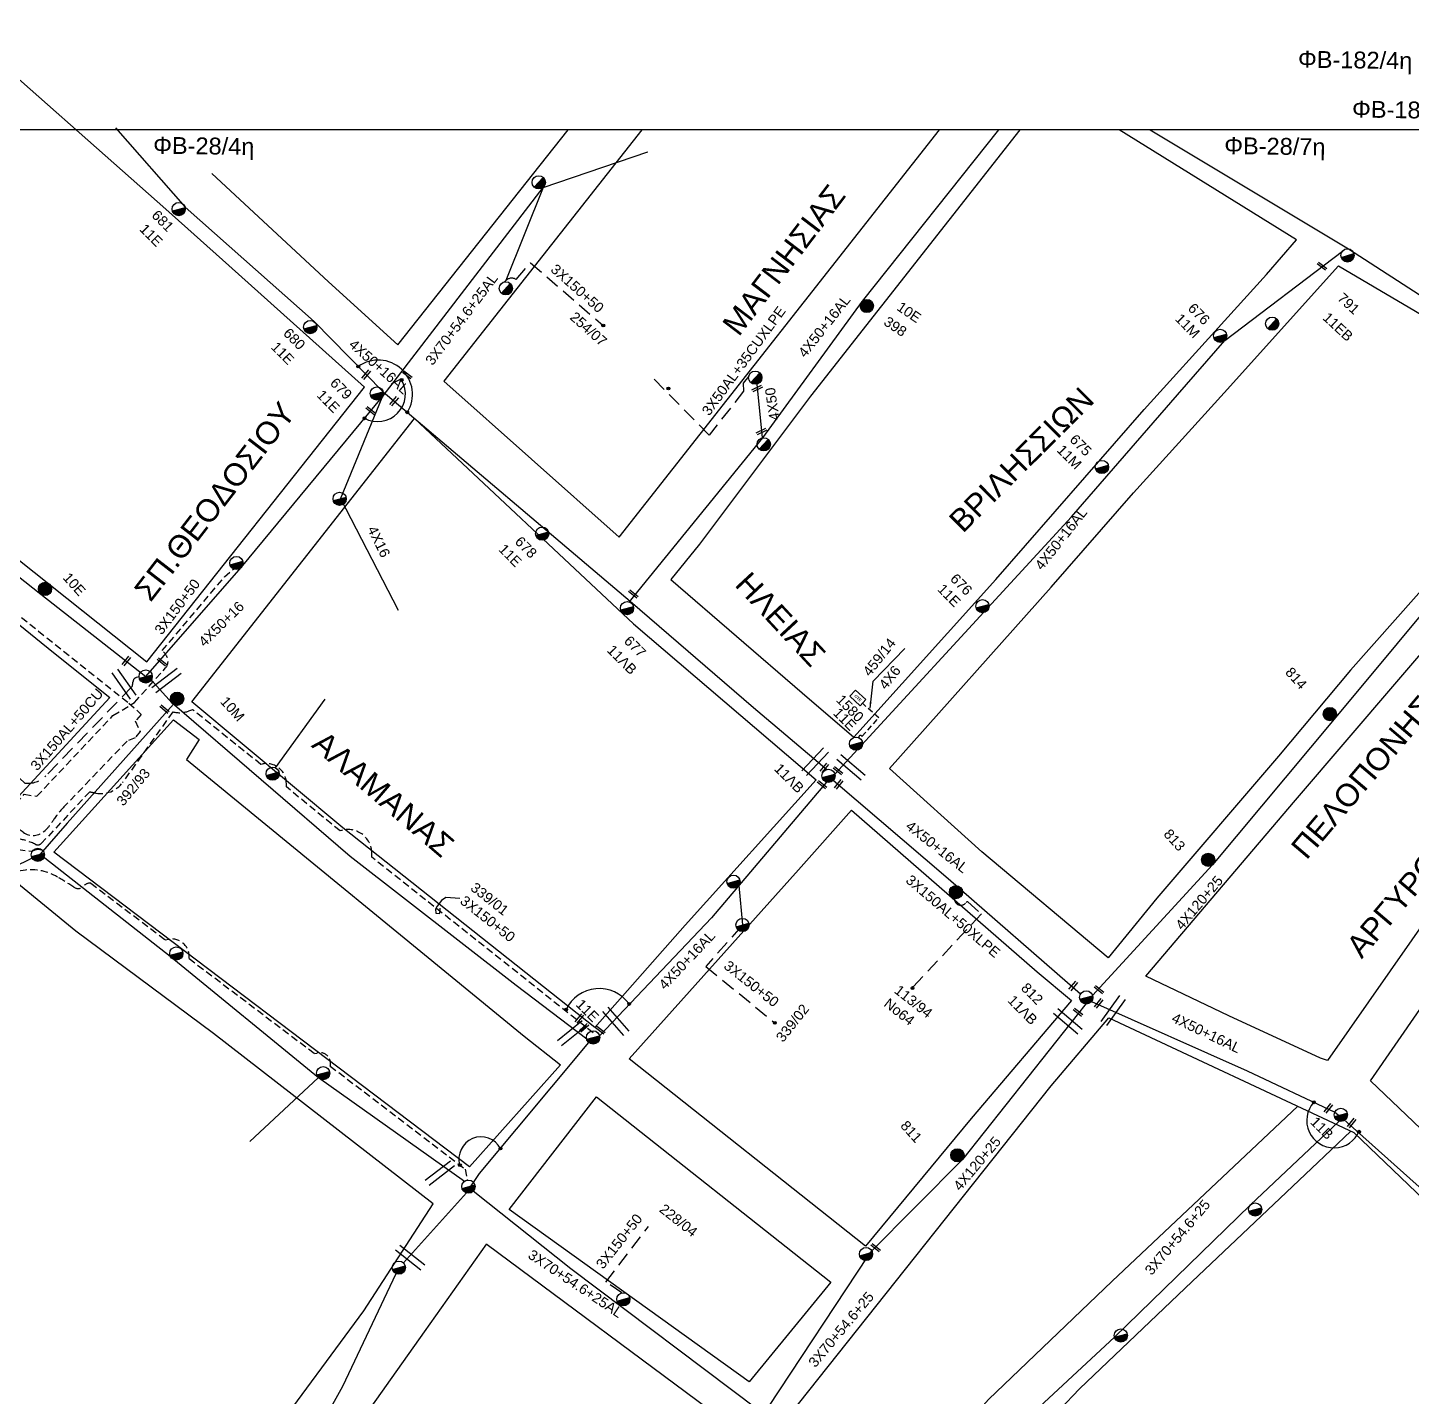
# Model space of a CAD drawing. Header units: millimetres. Extents: x 6950 to 9601, y 853 to 1951.
# Drawn here: x 7169.3 to 7415.7, y 1688.5 to 1932.2 of the extents above; entities that cross this region are included whole.
import ezdxf

# ---------------------------------------------------------------- set-up
doc = ezdxf.new("R2010")
doc.units = ezdxf.units.MM
doc.linetypes.add('DASHED', pattern=[19.05, 12.7, -6.35])
for name, color, linetype in [('Pillar OTE', 7, 'Continuous'), ('Άγνωστα', 7, 'Continuous'), ('Γυμνά εναέρια ΧΤ και ΦΟΠ (3Φ)   4x50+16AL', 7, 'Continuous'), ('Εναέρια παροχή ΧΤ 4x16', 7, 'SYN_LINE'), ('Επιγραφές - Σχήματα', 7, 'Continuous'), ('Καλώδια ΧΤ   3x150+50CU', 7, 'DASHED'), ('Καλώδια ΧΤ   3x150AL+50CU', 7, 'DASHED'), ('Καλώδια ΧΤ   3x150AL+50XLPE', 7, 'DASHED'), ('Καλώδια ΧΤ   3x95+35 CU', 7, 'DASHED'), ('Μηχανική τομή', 7, 'Continuous'), ('Στύλος Ξύλινος', 7, 'Continuous'), ('Στύλος Ξύλινος @ 1', 7, 'Continuous'), ('Στύλος ΦΜ', 7, 'Continuous'), ('Στύλος ΦΜ @ 1', 7, 'Continuous'), ('Συνδέσεις', 7, 'Continuous'), ('Συνεστραμμένα ΧΤ   3x70+54.6+25 AL', 7, 'SYN_LINE'), ('Συνεστραμμένα ΧΤ   4x120+25 AL', 7, 'SYN_LINE'), ('Τομή', 7, 'Continuous'), ('Υπόβαθρο ΔΕΗ', 7, 'Continuous'), ('Υπόγεια καλώδια Παροχών ΧΤ   4x6', 7, 'DASHED')]:
    doc.layers.add(name, color=color, linetype=linetype)
doc.styles.add('arial', font='ARIAL.TTF')
doc.styles.get("Standard").update_dxf_attribs({"font": 'ARIAL.TTF'})
doc.linetypes.add('SYN_LINE', pattern='A,0.5,-0.0001,["/\\/\\/\\/",Standard,S=0.1,R=0,X=0,Y=-0.05],-0.25', length=0.7501)
doc.dimstyles.new('ISO-25', dxfattribs={"dimtxt": 2.5, "dimasz": 2.5, "dimexe": 1.25, "dimexo": 0.625, "dimtad": 1, "dimtxsty": 'Standard', "dimcen": 2.5, "dimadec": 0, "dimazin": 0, "dimtfac": 1, "dimtmove": 0, "dimatfit": 3, "dimfxl": 1, "dimarcsym": 0})

# ---------------------------------------------------------------- blocks, each defined once
blk = doc.blocks.new('ΜΗΧΑΝΙΚΗ ΤΟΜΗ')
at = {"layer": 'Μηχανική τομή', "ltscale": 40}
for p, q in [((-1.89, 0.78), (1.89, 0.78)), ((1.89, 0), (-1.89, 0))]:
    blk.add_line(p, q, dxfattribs=at)
blk = doc.blocks.new('ΤΟΜΗ')
at = {"layer": 'Τομή', "ltscale": 40}
for p, q in [((-5.68, 0), (5.68, 0)), ((5.68, -2.33), (-5.68, -2.33))]:
    blk.add_line(p, q, dxfattribs=at)
blk = doc.blocks.new('ΥΠΑΡΧΩΝ ΤΣΙΜΕΝΤΕΝΙΟΣ ΣΤΥΛΟΣ')
at = {"layer": 'Στύλος ΦΜ'}
blk.add_hatch(color=7, dxfattribs=at).paths.add_polyline_path([(-1.29, -2.28, 0.574793), (2.62, 0, 0.268822), (1.3, 2.27)])
at = {"layer": 'Στύλος ΦΜ', "color": 7}
blk.add_line((-1.29, -2.28), (1.3, 2.27), dxfattribs=at)
blk.add_circle((0, 0), 2.62, dxfattribs=at)
at = {"layer": 'Στύλος ΦΜ', "flags": 4}
for tag, p in [('ΑΡΙΘΜΟΣ', (-4.68, 8.05)), ('ΤΥΠΟΣ', (-4.91, 3.03))]:
    blk.add_attdef(tag, p, '', height=4, dxfattribs=at)
blk = doc.blocks.new('ΥΠΑΡΧΩΝ ΞΥΛΙΝΟΣ ΣΤΥΛΟΣ')
at = {"layer": 'Στύλος Ξύλινος'}
h = blk.add_hatch(color=7, dxfattribs=at)
h.paths.add_polyline_path([(-2.62, 0, 0.270008), (-1.29, -2.28), (1.3, 2.27, 0.576266)])
h.paths.add_polyline_path([(-1.29, -2.28, 0.574793), (2.62, 0, 0.268822), (1.3, 2.27)])
at = {"layer": 'Στύλος Ξύλινος', "color": 7}
blk.add_line((-1.29, -2.28), (1.3, 2.27), dxfattribs=at)
blk.add_circle((0, 0), 2.62, dxfattribs=at)
at = {"layer": 'Στύλος Ξύλινος', "flags": 4}
for tag, p in [('ΑΡΙΘΜΟΣ', (-4.91, 8.6)), ('ΤΥΠΟΣ', (-4.85, 3.39))]:
    blk.add_attdef(tag, p, '', height=4, dxfattribs=at)
blk = doc.blocks.new('_ΣΥΝΔΕΣΗ')
at = {"layer": 'Συνδέσεις', "linetype": 'SYN_LINE', "ltscale": 40}
blk.add_hatch(color=256, dxfattribs=at).paths.add_polyline_path([(0.5, -0.01, 1), (-0.5, -0.01, 1)])
at = {"layer": 'Συνδέσεις'}
blk.add_circle((0, -0.01), 0.5, dxfattribs=at)
blk = doc.blocks.new('PILLAR ΟΤΕ')
at = {"layer": 'Pillar OTE', "ltscale": 40}
blk.add_lwpolyline([(-3.31, 2.02), (3.39, 2.02), (3.39, -1.99), (-3.31, -1.99)], close=True, dxfattribs=at)
at = {"layer": 'Pillar OTE', "insert": (-1.81, 0.71), "char_height": 1.3575, "width": 109.961, "attachment_point": 1}
blk.add_mtext('{\\fArial|b1|i0|c161|p34;OTE}', dxfattribs=at)

msp = doc.modelspace()

# ---------------------------------------------------------------- linework, layer by layer
at = {"layer": 'Άγνωστα', "color": 27, "linetype": 'DASHED', "ltscale": 0.2}
msp.add_lwpolyline([(7254.21, 1886.96), (7254.45, 1887.19, -0.345521), (7256.29, 1887.39), (7258.85, 1890.36), (7271.79, 1879.17)], format="xyb", dxfattribs=at)
at = {"layer": 'Άγνωστα', "color": 62, "linetype": 'DASHED', "ltscale": 0.1}
msp.add_lwpolyline([(7121.52, 1871.57), (7121.69, 1870.91, -0.627662), (7120.21, 1869.66), (7118.26, 1867.4), (7153.39, 1839.18), (7171.2, 1824.78), (7187.31, 1811.96), (7189.51, 1809.92), (7188.45, 1808.78), (7189.32, 1806.91), (7188.41, 1805.78), (7187, 1805.19), (7175.75, 1793.47, 0.050162), (7173.75, 1790.92, -0.061638), (7172.38, 1789.24, -0.357467), (7168.5, 1788.95), (7165.84, 1790.75), (7155.61, 1779.87), (7154.62, 1778.72, -0.14287), (7151.63, 1776.8, -0.223255), (7150.21, 1777.02, 0.398607), (7147.39, 1776.54, 0.052929), (7147.03, 1775.93, 1.563791)], format="xyb", dxfattribs=at)
at = {"layer": 'Άγνωστα', "color": 1, "linetype": 'DASHED', "ltscale": 0.2}
msp.add_lwpolyline([(7297.69, 1870.15), (7296.71, 1868.9), (7296.76, 1867.48), (7290.63, 1859.66), (7280.82, 1869.65)], dxfattribs=at)
at = {"layer": 'Άγνωστα', "color": 1}
for points in [[(7300.13, 1859.19), (7299.17, 1868.76)], [(7268.83, 1752.11), (7256.26, 1761.65), (7226.7, 1784.66), (7195.02, 1811.94), (7191.13, 1816.27)], [(7195.25, 1811.75), (7176.33, 1790.56), (7171.54, 1785.05), (7152.17, 1775.48)]]:
    msp.add_lwpolyline(points, dxfattribs=at)
at = {"layer": 'Άγνωστα', "color": 133}
msp.add_lwpolyline([(7295.94, 1779.47), (7296.57, 1772.44), (7296.33, 1772.18)], dxfattribs=at)
at = {"layer": 'Άγνωστα', "color": 133, "linetype": 'DASHED', "ltscale": 0.2}
msp.add_lwpolyline([(7296.33, 1772.18), (7290.06, 1765.05), (7302.31, 1755.02)], dxfattribs=at)
at = {"layer": 'Άγνωστα', "color": 6}
msp.add_lwpolyline([(7236.23, 1712.26), (7247.45, 1724.72), (7249.76, 1728.21), (7269.21, 1751.51)], dxfattribs=at)
at = {"layer": 'Άγνωστα', "color": 6, "linetype": 'DASHED', "ltscale": 0.2}
msp.add_lwpolyline([(7275.08, 1706.93), (7272.25, 1708.87), (7279.82, 1718.77)], dxfattribs=at)
at = {"layer": 'Γυμνά εναέρια ΧΤ και ΦΟΠ (3Φ)   4x50+16AL', "color": 1, "ltscale": 40}
for points in [[(7184.92, 1914.38), (7197.32, 1900.23), (7220.29, 1879.88), (7232.59, 1867.38), (7276.55, 1830.1), (7298.53, 1811.16), (7311.57, 1800.14)], [(7276.41, 1829.95), (7300.21, 1859.2), (7317.93, 1883.55), (7342.21, 1914.05)]]:
    msp.add_lwpolyline(points, dxfattribs=at)
at = {"layer": 'Γυμνά εναέρια ΧΤ και ΦΟΠ (3Φ)   4x50+16AL', "color": 173, "ltscale": 40}
msp.add_lwpolyline([(7313.02, 1799.31), (7336.16, 1824.46), (7355.16, 1845.09), (7374.01, 1866.87), (7382.45, 1876.52), (7403.41, 1892.45)], dxfattribs=at)
at = {"layer": 'Γυμνά εναέρια ΧΤ και ΦΟΠ (3Φ)   4x50+16AL', "color": 27, "ltscale": 40}
msp.add_lwpolyline([(7121.75, 1871.75), (7144.3, 1852.95), (7171.65, 1831.35), (7190.3, 1816.69), (7207.31, 1836.08), (7232.56, 1866.68), (7232.56, 1866.68)], dxfattribs=at)
at = {"layer": 'Γυμνά εναέρια ΧΤ και ΦΟΠ (3Φ)   4x50+16AL', "color": 133, "ltscale": 40}
for points in [[(7311.53, 1797.88), (7291.06, 1773.7), (7271.1, 1752.72)], [(7356.76, 1760.14), (7333.21, 1780.67), (7312.71, 1798.17)]]:
    msp.add_lwpolyline(points, dxfattribs=at)
at = {"layer": 'Γυμνά εναέρια ΧΤ και ΦΟΠ (3Φ)   4x50+16AL', "color": 62, "ltscale": 40}
msp.add_lwpolyline([(7358.7, 1758.82), (7386.46, 1746.47), (7402.05, 1739.14), (7403.13, 1738.26)], dxfattribs=at)
at = {"layer": 'Εναέρια παροχή ΧΤ 4x16', "ltscale": 20}
msp.add_lwpolyline([(7232.33, 1866.29), (7224.99, 1848.36), (7235.24, 1828.5)], dxfattribs=at)
at = {"layer": 'Επιγραφές - Σχήματα'}
msp.add_lwpolyline([(6992.76, 898.14), (9488.75, 898.14), (9488.75, 1914.05), (6992.76, 1914.05)], close=True, dxfattribs=at)
at = {"layer": 'Επιγραφές - Σχήματα', "linetype": 'Continuous', "ltscale": 20}
msp.add_lwpolyline([(7246.25, 1777.14), (7243.73, 1777.35), (7242.95, 1776.79), (7242.18, 1775.8), (7241.9, 1775.24), (7241.97, 1774.54), (7242.6, 1774.47), (7242.74, 1774.89), (7242.74, 1775.17), (7242.74, 1775.45)], dxfattribs=at)
at = {"layer": 'Επιγραφές - Σχήματα'}
for centre, radius, start, end in [((7231.72, 1866.94), 6.09, 328.1874, 125.7597), ((7231.63, 1867), 4.93, 241.2179, 30.5223), ((7271.05, 1754.59), 6.53, 35.528, 154.4675), ((7401.9, 1737.62), 4.86, 137.7881, 337.65), ((7250.02, 1730.76), 3.95, 28.472, 196.1149)]:
    msp.add_arc(centre, radius, start, end, dxfattribs=at)
at = {"layer": 'Καλώδια ΧΤ   3x150+50CU', "color": 27, "linetype": 'DASHED', "ltscale": 0.1}
msp.add_lwpolyline([(7146.15, 1765.25), (7148.32, 1764.05, 0.42368), (7150.07, 1764.59), (7158.93, 1774.95), (7165.76, 1784.49), (7162.23, 1788.35), (7168.67, 1795.72), (7170.94, 1795.37), (7184.48, 1809.73), (7188.31, 1812.05), (7193.83, 1818.21, 0.281422), (7194.16, 1820.03, 0.13007), (7193.26, 1821.29), (7204.34, 1834.42), (7205.98, 1835.82)], format="xyb", dxfattribs=at)
at = {"layer": 'Καλώδια ΧΤ   3x150+50CU', "color": 133, "linetype": 'DASHED', "ltscale": 0.1}
msp.add_lwpolyline([(7269.97, 1753.25), (7230.56, 1784.52), (7230.56, 1785.21, 0.518883), (7224.91, 1789.19), (7215.35, 1797.02), (7215.35, 1797.65, 0.501961), (7210.82, 1801.03), (7198.65, 1810.78), (7197.95, 1810.53, -0.143328), (7195.11, 1810.38), (7186.19, 1797.83, -0.296148), (7181.41, 1795.94, -0.004296), (7180.36, 1796.16), (7171.76, 1786.99, -0.326196), (7170.71, 1786.79, 0.06591), (7167.55, 1787.81), (7158.5, 1777.85), (7151.85, 1769.78), (7149.98, 1771.14)], format="xyb", dxfattribs=at)
at = {"layer": 'Καλώδια ΧΤ   3x150+50CU', "color": 2, "linetype": 'DASHED', "ltscale": 0.1}
msp.add_lwpolyline([(7150.49, 1771.86), (7151.02, 1772.01, 0.327729), (7153.51, 1775.21, -0.263376), (7155.48, 1778.45), (7159.61, 1781.71), (7164.88, 1787.42), (7165.78, 1786.59), (7167.59, 1785.86), (7170.03, 1785.61), (7170.48, 1785.76, -0.154537), (7171.77, 1785.79, 0.143676)], format="xyb", dxfattribs=at)
at = {"layer": 'Καλώδια ΧΤ   3x150+50CU', "color": 6, "linetype": 'DASHED', "ltscale": 0.1}
msp.add_lwpolyline([(7143.61, 1764.99), (7146.04, 1763.24, 0.1817), (7149.53, 1762.28), (7159.72, 1773.63), (7161.43, 1777.06, -0.232054), (7168.04, 1782.09, -0.182682), (7174.61, 1780.98, -0.015465), (7177.51, 1779.16, 0.372539), (7179.25, 1779.38, -0.241167), (7180.56, 1779.88), (7193.75, 1769.82), (7194.41, 1769.92, -0.491897), (7198.04, 1766.46), (7220.39, 1749.54), (7220.76, 1749.64, -0.57684), (7223.17, 1747.33), (7247.2, 1728.97), (7247.55, 1727.01)], format="xyb", dxfattribs=at)
at = {"layer": 'Καλώδια ΧΤ   3x150AL+50XLPE', "color": 133, "ltscale": 0.2}
msp.add_lwpolyline([(7334.27, 1777.16), (7334.32, 1776.9, 0.656196), (7336.38, 1776.43, -0.248866), (7336.72, 1776.59), (7339.1, 1774.4), (7326.81, 1761.24)], format="xyb", dxfattribs=at)
at = {"layer": 'Καλώδια ΧΤ   3x95+35 CU', "color": 62, "ltscale": 0.2}
msp.add_lwpolyline([(7189.12, 1816.62), (7188.64, 1816.5, 0.321627), (7188.05, 1815.8, -0.049062), (7187.89, 1814.88), (7172.53, 1799.02, -0.236704), (7168.8, 1797.71), (7158.51, 1807.15)], format="xyb", dxfattribs=at)
at = {"layer": 'Συνεστραμμένα ΧΤ   3x70+54.6+25 AL', "color": 173, "linetype": 'SYN_LINE', "ltscale": 20}
msp.add_lwpolyline([(7369.15, 1914.05), (7404.49, 1892.83), (7446.28, 1865.81), (7460.22, 1852.59)], dxfattribs=at)
at = {"layer": 'Συνεστραμμένα ΧΤ   3x70+54.6+25 AL', "color": 27, "linetype": 'SYN_LINE', "ltscale": 20}
for points in [[(7232.56, 1866.68), (7232.56, 1866.68), (7261.05, 1903.78), (7279.69, 1910.13), (7279.69, 1910.13)], [(7261.05, 1903.78), (7254.45, 1887.19)]]:
    msp.add_lwpolyline(points, dxfattribs=at)
at = {"layer": 'Συνεστραμμένα ΧΤ   3x70+54.6+25 AL', "color": 133, "linetype": 'SYN_LINE', "ltscale": 15}
msp.add_lwpolyline([(7213.42, 1800.45), (7222.25, 1812.64)], dxfattribs=at)
at = {"layer": 'Συνεστραμμένα ΧΤ   3x70+54.6+25 AL', "color": 1, "linetype": 'SYN_LINE', "ltscale": 20}
for points in [[(7171.54, 1785.05), (7194.69, 1766.87), (7221.05, 1745.26), (7247.09, 1726.81)], [(7221.91, 1746.06), (7208.87, 1733.91)]]:
    msp.add_lwpolyline(points, dxfattribs=at)
at = {"layer": 'Συνεστραμμένα ΧΤ   3x70+54.6+25 AL', "color": 62, "linetype": 'SYN_LINE', "ltscale": 20}
for points in [[(7292.15, 1619.05), (7313.13, 1643.05), (7320.58, 1651.58), (7332.12, 1666.53), (7346.11, 1683.53), (7362.8, 1699.03), (7387.04, 1722.63), (7402.81, 1737.5)], [(7403.13, 1738.26), (7437.7, 1707.38), (7456.76, 1688.98), (7456.76, 1688.98)]]:
    msp.add_lwpolyline(points, dxfattribs=at)
at = {"layer": 'Συνεστραμμένα ΧΤ   3x70+54.6+25 AL', "color": 6, "ltscale": 20}
msp.add_lwpolyline([(7299.42, 1686.06), (7266, 1711.24), (7248.6, 1725.02)], dxfattribs=at)
at = {"layer": 'Συνεστραμμένα ΧΤ   3x70+54.6+25 AL', "color": 6, "linetype": 'SYN_LINE', "ltscale": 20}
msp.add_lwpolyline([(7318.95, 1713.57), (7301.06, 1686.51), (7284.03, 1672.11)], dxfattribs=at)
at = {"layer": 'Συνεστραμμένα ΧΤ   3x70+54.6+25 AL', "color": 30, "linetype": 'SYN_LINE', "ltscale": 20}
msp.add_lwpolyline([(7211.29, 1621.31), (7194.49, 1638.89), (7209.37, 1661.51), (7225.43, 1690.3), (7234.89, 1710.36)], dxfattribs=at)
at = {"layer": 'Συνεστραμμένα ΧΤ   4x120+25 AL', "color": 133, "linetype": 'SYN_LINE', "ltscale": 20}
msp.add_lwpolyline([(7445.19, 1863.83), (7424.34, 1836.02), (7401.94, 1809.12), (7380.28, 1783.18), (7358.92, 1759.86)], dxfattribs=at)
at = {"layer": 'Συνεστραμμένα ΧΤ   4x120+25 AL', "color": 6, "linetype": 'SYN_LINE', "ltscale": 20}
msp.add_lwpolyline([(7358.92, 1759.86), (7335.77, 1730.69), (7319.26, 1714.04), (7318.95, 1713.57)], dxfattribs=at)
at = {"layer": 'Υπόβαθρο ΔΕΗ'}
for points in [[(7146.61, 1914.05), (7122.58, 1873.26), (7167.51, 1837.58), (7190.52, 1819.28), (7229.26, 1868.22), (7229.26, 1868.22), (7205.13, 1889.86), (7193.9, 1899.9), (7157.31, 1932.22)], [(7202.1, 1906.27), (7222.83, 1886.95), (7235.22, 1875.75), (7260.53, 1907.74), (7265.53, 1914.05)], [(7278.65, 1914.05), (7243.42, 1869.27), (7274.6, 1841.51), (7331.66, 1914.05), (7331.66, 1914.05)], [(7345.98, 1914.05), (7308.68, 1866.62), (7288.93, 1840.23), (7283.83, 1833.96), (7307.19, 1813.75), (7316.37, 1805.89), (7341.68, 1833.98), (7368.1, 1864.25), (7382.4, 1880.03), (7389.85, 1888.25), (7395.2, 1894.46), (7363.65, 1914.05)], [(7402.7, 1889.81), (7436.47, 1869.91), (7443.98, 1864.17), (7420.71, 1835.76), (7404.83, 1817.79), (7391.99, 1802.51), (7370.34, 1777.2), (7361.68, 1766.58), (7339.21, 1785.45), (7322.75, 1800.3), (7351.54, 1832.57), (7366.22, 1849.37), (7382.31, 1867.17), (7402.7, 1889.81), (7402.7, 1889.81)], [(7118.31, 1866), (7148.03, 1841.92), (7173.89, 1820.97), (7183.91, 1812.94), (7158.33, 1785.27), (7117.64, 1740.38), (7092.41, 1711.62), (7060.19, 1770.11), (7052.98, 1786.12), (7092.01, 1833.86), (7114.08, 1860.85), (7118.31, 1866)], [(7198.52, 1812.19), (7238.19, 1862.63), (7277.17, 1826.09), (7309.68, 1798.27), (7286.36, 1772.39), (7270.26, 1754.21), (7225.41, 1789.76), (7198.52, 1812.19)], [(7449.18, 1858.85), (7466.25, 1843.04), (7444.23, 1811.45), (7423.07, 1780.27), (7400.76, 1748.3), (7399.48, 1748.71), (7383.17, 1756.29), (7368.37, 1763.33), (7395.01, 1794.66), (7431.12, 1836.8), (7449.18, 1858.85)], [(7319.84, 1815.86), (7325.5, 1821.69)], [(7173.93, 1785.42), (7195.26, 1808.95), (7199.81, 1805.48), (7197.57, 1801.89), (7257.7, 1752.62), (7264.15, 1747.54), (7247.94, 1729.4), (7173.93, 1785.42)], [(7315.96, 1792.87), (7349.05, 1764.09), (7355.16, 1758.98), (7337.26, 1737.98), (7318.45, 1715.27), (7276.4, 1748.63), (7306.56, 1782.25), (7315.96, 1792.87)], [(7185.31, 1644.35), (7197.71, 1661.15), (7212.32, 1680.94), (7229.16, 1703.76), (7241.48, 1722.79), (7202.36, 1753.1), (7177.88, 1771.35), (7167.34, 1779.94), (7138.68, 1748.11), (7117.07, 1724.71), (7096.37, 1705.19), (7144.53, 1672.09), (7181.93, 1646.61), (7185.29, 1644.32)], [(7408.42, 1744.69), (7429.83, 1775.68), (7489.27, 1719.71), (7522.22, 1687.05), (7536.28, 1673.8), (7511.03, 1647.37), (7444.2, 1710.58), (7408.42, 1744.69)], [(7395.43, 1740.18), (7362.41, 1709.04), (7340.35, 1687.93), (7325.56, 1671.32), (7304.94, 1685.16), (7351.53, 1743.79), (7361.78, 1755.92)], [(7361.78, 1755.92), (7405.42, 1735.51), (7442.96, 1699.57), (7455.39, 1688.27), (7394.83, 1622.76), (7338.82, 1661.64), (7333.96, 1665.14), (7349.58, 1682.48), (7356.55, 1689.87), (7376.66, 1708.94), (7397.91, 1729.09), (7404.92, 1735.74)], [(7270.57, 1741.85), (7312.33, 1708.82), (7297.78, 1691.07), (7255.05, 1721.81), (7270.57, 1741.85)], [(7251.12, 1715.57), (7292.34, 1684.93), (7270.73, 1658.85), (7252.74, 1638.47), (7230.66, 1612.91), (7195.6, 1637.39), (7239.94, 1700.01), (7251.02, 1715.65), (7251.12, 1715.57)]]:
    msp.add_lwpolyline(points, dxfattribs=at)
at = {"layer": 'Υπόγεια καλώδια Παροχών ΧΤ   4x6', "color": 173, "linetype": 'DASHED', "ltscale": 0.08}
msp.add_lwpolyline([(7317.28, 1805.79, -0.890945), (7317.85, 1806.02), (7320.82, 1809.3), (7317.94, 1811.91)], format="xyb", dxfattribs=at)

# ---------------------------------------------------------------- block references
at = {"layer": 'Pillar OTE', "xscale": 0.375, "yscale": 0.375, "zscale": 0.375, "rotation": 317.4511415615688}
msp.add_blockref('PILLAR ΟΤΕ', (7317.08, 1812.88), dxfattribs=at)
at = {"layer": 'Μηχανική τομή'}
for p, xscale, yscale, zscale, rotation in [((7399.66, 1889.6), 0.4999999999999999, 0.4999999999999999, 0.4999999999999999, 321.6979791366523), ((7229.71, 1870.3), 0.4999999999999999, 0.4999999999999999, 0.4999999999999999, 50.53033327265273), ((7236.76, 1870.25), 0.4999999999999999, 0.4999999999999999, 0.4999999999999999, 321.6979791366523), ((7299.27, 1867.77), 0.4999999999999997, 0.4999999999999997, 0.4999999999999997, 26.11348902815441), ((7234.69, 1865.59), 0.4999999999999999, 0.4999999999999999, 0.4999999999999999, 50.53033327265273), ((7230.23, 1863.86), 0.4999999999999999, 0.4999999999999999, 0.4999999999999999, 321.6979791366523), ((7300.04, 1860.15), 0.4999999999999998, 0.4999999999999998, 0.4999999999999998, 26.11348902815441), ((7277, 1831.22), 0.4999999999999999, 0.4999999999999999, 0.4999999999999999, 321.6979791366523), ((7187.01, 1819.33), 0.4999999999999999, 0.4999999999999999, 0.4999999999999999, 50.53033327265273), ((7193.11, 1819.12), 0.4999999999999999, 0.4999999999999999, 0.4999999999999999, 321.6979791366523), ((7193.78, 1811.03), 0.4999999999999999, 0.4999999999999999, 0.4999999999999999, 140.34616091017), ((7311.29, 1800.3), 0.4999999999999999, 0.4999999999999999, 0.4999999999999999, 50.53033327265273), ((7313.43, 1799.76), 0.4999999999999999, 0.4999999999999999, 0.4999999999999999, 321.6979791366523), ((7310.6, 1797.27), 0.4999999999999999, 0.4999999999999999, 0.4999999999999999, 321.6979791366523), ((7313.85, 1797.36), 0.4999999999999999, 0.4999999999999999, 0.4999999999999999, 50.53033327265273), ((7355.61, 1761.47), 0.4999999999999999, 0.4999999999999999, 0.4999999999999999, 50.53033327265273), ((7359.94, 1760.77), 0.4999999999999999, 0.4999999999999999, 0.4999999999999999, 321.6979791366523), ((7360.13, 1758.36), 0.4999999999999999, 0.4999999999999999, 0.4999999999999999, 50.53033327265273), ((7267.65, 1755.67), 0.4999999999999999, 0.4999999999999999, 0.4999999999999999, 50.53033327265273), ((7356.17, 1756.76), 0.4999999999999999, 0.4999999999999999, 0.4999999999999999, 321.6979791366523), ((7268.49, 1753.96), 0.5, 0.5, 0.5, 41.35040591126501), ((7271.12, 1753.56), 0.4999999999999999, 0.4999999999999999, 0.4999999999999999, 321.6979791366523), ((7401.03, 1739.67), 0.4999999999999999, 0.4999999999999999, 0.4999999999999999, 50.53033327265273), ((7405.18, 1737.07), 0.4999999999999999, 0.4999999999999999, 0.4999999999999999, 50.53033327265273), ((7320.19, 1714.84), 0.4999999999999999, 0.4999999999999999, 0.4999999999999999, 321.6979791366523)]:
    msp.add_blockref('ΜΗΧΑΝΙΚΗ ΤΟΜΗ', p, dxfattribs=dict(at, xscale=xscale, yscale=yscale, zscale=zscale, rotation=rotation))
at = {"layer": 'Στύλος Ξύλινος @ 1', "ltscale": 40}
ref = msp.add_blockref('ΥΠΑΡΧΩΝ ΞΥΛΙΝΟΣ ΣΤΥΛΟΣ', (7318.7, 1882.66), dxfattribs=dict(at, xscale=0.4499999999998181, yscale=0.4499999999998181, zscale=0.4499999999998181, rotation=325.8763335775091))
ref.add_attrib('ΤΥΠΟΣ', '10E', (7323.88, 1882.06), dxfattribs={"layer": 'Στύλος Ξύλινος', "height": 1.8, "rotation": 325.8763, "flags": 4})
ref.add_attrib('ΑΡΙΘΜΟΣ', '398', (7321.55, 1879.44), dxfattribs={"layer": 'Στύλος Ξύλινος', "height": 1.8, "rotation": 325.8763, "flags": 4})
ref = msp.add_blockref('ΥΠΑΡΧΩΝ ΞΥΛΙΝΟΣ ΣΤΥΛΟΣ', (7172.38, 1832.28), dxfattribs=dict(at, xscale=0.4499999999998181, yscale=0.4499999999998181, zscale=0.4499999999998181, rotation=311.9523410370047))
ref.add_attrib('ΤΥΠΟΣ', '10E', (7175.44, 1834.19), dxfattribs={"layer": 'Στύλος Ξύλινος', "height": 1.8, "rotation": 311.9523, "flags": 4})
ref = msp.add_blockref('ΥΠΑΡΧΩΝ ΞΥΛΙΝΟΣ ΣΤΥΛΟΣ', (7401.15, 1810), dxfattribs=dict(at, xscale=0.4499999999998181, yscale=0.4499999999998181, zscale=0.4499999999998181, rotation=311.9523410370047))
ref.add_attrib('ΤΥΠΟΣ', '814', (7393.09, 1817.34), dxfattribs={"layer": 'Στύλος Ξύλινος', "height": 1.8, "rotation": 311.9523, "flags": 4})
ref = msp.add_blockref('ΥΠΑΡΧΩΝ ΞΥΛΙΝΟΣ ΣΤΥΛΟΣ', (7195.89, 1812.73), dxfattribs=dict(at, xscale=0.4499999999998181, yscale=0.4499999999998181, zscale=0.4499999999998181, rotation=311.9523410370047))
ref.add_attrib('ΤΥΠΟΣ', '10M', (7203.46, 1812.14), dxfattribs={"layer": 'Στύλος Ξύλινος', "height": 1.8, "rotation": 311.9523, "flags": 4})
ref = msp.add_blockref('ΥΠΑΡΧΩΝ ΞΥΛΙΝΟΣ ΣΤΥΛΟΣ', (7379.5, 1784.05), dxfattribs=dict(at, xscale=0.4499999999998181, yscale=0.4499999999998181, zscale=0.4499999999998181, rotation=311.9523410370047))
ref.add_attrib('ΤΥΠΟΣ', '813', (7371.43, 1788.54), dxfattribs={"layer": 'Στύλος Ξύλινος', "height": 1.8, "rotation": 311.9523, "flags": 4})
at = {"layer": 'Στύλος Ξύλινος @ 1', "ltscale": 40, "xscale": 0.4499999999998181, "yscale": 0.4499999999998181, "zscale": 0.4499999999998181, "rotation": 311.9523410370047}
msp.add_blockref('ΥΠΑΡΧΩΝ ΞΥΛΙΝΟΣ ΣΤΥΛΟΣ', (7334.58, 1778.29), dxfattribs=at)
at = {"layer": 'Στύλος Ξύλινος @ 1', "ltscale": 40}
ref = msp.add_blockref('ΥΠΑΡΧΩΝ ΞΥΛΙΝΟΣ ΣΤΥΛΟΣ', (7334.84, 1731.43), dxfattribs=dict(at, xscale=0.4499999999998181, yscale=0.4499999999998181, zscale=0.4499999999998181, rotation=311.9523410370047))
ref.add_attrib('ΤΥΠΟΣ', '811', (7324.57, 1736.61), dxfattribs={"layer": 'Στύλος Ξύλινος', "height": 1.8, "rotation": 311.9523, "flags": 4})
at = {"layer": 'Στύλος ΦΜ @ 1', "ltscale": 40}
for p, xscale, yscale, zscale, rotation in [((7260.29, 1904.68), 0.4499999999998181, 0.4499999999998181, 0.4499999999998181, 347.4962981754869), ((7254.43, 1885.8), 0.4499999999998181, 0.4499999999998181, 0.4499999999998181, 347.4962981754869), ((7390.88, 1879.51), 0.4499999999998181, 0.4499999999998181, 0.4499999999998181, 347.4962981754869), ((7298.84, 1869.9), 0.4499999999998181, 0.4499999999998181, 0.4499999999998181, 347.4962981754869), ((7300.35, 1858.03), 0.4499999999998181, 0.4499999999998181, 0.4499999999998181, 347.4962981754869), ((7224.84, 1848.33), 0.449999999999818, 0.449999999999818, 0.449999999999818, 314.8423271884067), ((7206.46, 1836.89), 0.449999999999818, 0.449999999999818, 0.449999999999818, 314.8423271884067), ((7190.3, 1816.69), 0.449999999999818, 0.449999999999818, 0.449999999999818, 314.8423271884067), ((7212.91, 1799.38), 0.449999999999818, 0.449999999999818, 0.449999999999818, 314.8423271884067), ((7171.11, 1784.94), 0.449999999999818, 0.449999999999818, 0.449999999999818, 314.8423271884067), ((7294.97, 1780.15), 0.449999999999818, 0.449999999999818, 0.449999999999818, 314.8423271884067), ((7296.57, 1772.44), 0.449999999999818, 0.449999999999818, 0.449999999999818, 314.8423271884067), ((7195.76, 1767.36), 0.449999999999818, 0.449999999999818, 0.449999999999818, 314.8423271884067), ((7221.91, 1746.06), 0.449999999999818, 0.449999999999818, 0.449999999999818, 314.8423271884067), ((7247.77, 1725.85), 0.449999999999818, 0.449999999999818, 0.449999999999818, 314.8423271884067), ((7387.86, 1721.79), 0.449999999999818, 0.449999999999818, 0.449999999999818, 314.8423271884067), ((7318.57, 1713.85), 0.449999999999818, 0.449999999999818, 0.449999999999818, 314.8423271884067), ((7235.39, 1711.43), 0.449999999999818, 0.449999999999818, 0.449999999999818, 314.8423271884067), ((7275.36, 1705.79), 0.449999999999818, 0.449999999999818, 0.449999999999818, 314.8423271884067), ((7363.94, 1699.34), 0.449999999999818, 0.449999999999818, 0.449999999999818, 314.8423271884067)]:
    msp.add_blockref('ΥΠΑΡΧΩΝ ΤΣΙΜΕΝΤΕΝΙΟΣ ΣΤΥΛΟΣ', p, dxfattribs=dict(at, xscale=xscale, yscale=yscale, zscale=zscale, rotation=rotation))
ref = msp.add_blockref('ΥΠΑΡΧΩΝ ΤΣΙΜΕΝΤΕΝΙΟΣ ΣΤΥΛΟΣ', (7196.18, 1899.92), dxfattribs=dict(at, xscale=0.449999999999818, yscale=0.449999999999818, zscale=0.449999999999818, rotation=314.8423271884067))
ref.add_attrib('ΤΥΠΟΣ', '681', (7191.23, 1898.67), dxfattribs={"layer": 'Στύλος ΦΜ', "height": 1.8, "rotation": 314.8423, "flags": 4})
ref.add_attrib('ΑΡΙΘΜΟΣ', '11E', (7189.06, 1896.22), dxfattribs={"layer": 'Στύλος ΦΜ', "height": 1.8, "rotation": 314.8423, "flags": 4})
ref = msp.add_blockref('ΥΠΑΡΧΩΝ ΤΣΙΜΕΝΤΕΝΙΟΣ ΣΤΥΛΟΣ', (7404.29, 1891.67), dxfattribs=dict(at, xscale=0.449999999999818, yscale=0.449999999999818, zscale=0.449999999999818, rotation=317.219747097686))
ref.add_attrib('ΤΥΠΟΣ', '791', (7402.35, 1883.86), dxfattribs={"layer": 'Στύλος ΦΜ', "height": 1.8, "rotation": 317.2197, "flags": 4})
ref.add_attrib('ΑΡΙΘΜΟΣ', '11EB', (7399.74, 1880.39), dxfattribs={"layer": 'Στύλος ΦΜ', "height": 1.8, "rotation": 317.2197, "flags": 4})
ref = msp.add_blockref('ΥΠΑΡΧΩΝ ΤΣΙΜΕΝΤΕΝΙΟΣ ΣΤΥΛΟΣ', (7381.62, 1877.35), dxfattribs=dict(at, xscale=0.449999999999818, yscale=0.449999999999818, zscale=0.449999999999818, rotation=314.8423271884067))
ref.add_attrib('ΤΥΠΟΣ', '676', (7375.74, 1882.1), dxfattribs={"layer": 'Στύλος ΦΜ', "height": 1.8, "rotation": 314.8423, "flags": 4})
ref.add_attrib('ΑΡΙΘΜΟΣ', '11M', (7373.46, 1880.24), dxfattribs={"layer": 'Στύλος ΦΜ', "height": 1.8, "rotation": 314.8423, "flags": 4})
ref = msp.add_blockref('ΥΠΑΡΧΩΝ ΤΣΙΜΕΝΤΕΝΙΟΣ ΣΤΥΛΟΣ', (7219.61, 1878.91), dxfattribs=dict(at, xscale=0.449999999999818, yscale=0.449999999999818, zscale=0.449999999999818, rotation=314.8423271884067))
ref.add_attrib('ΤΥΠΟΣ', '680', (7214.66, 1877.66), dxfattribs={"layer": 'Στύλος ΦΜ', "height": 1.8, "rotation": 314.8423, "flags": 4})
ref.add_attrib('ΑΡΙΘΜΟΣ', '11E', (7212.49, 1875.21), dxfattribs={"layer": 'Στύλος ΦΜ', "height": 1.8, "rotation": 314.8423, "flags": 4})
ref = msp.add_blockref('ΥΠΑΡΧΩΝ ΤΣΙΜΕΝΤΕΝΙΟΣ ΣΤΥΛΟΣ', (7231.45, 1867.07), dxfattribs=dict(at, xscale=0.449999999999818, yscale=0.449999999999818, zscale=0.449999999999818, rotation=314.8423271884067))
ref.add_attrib('ΤΥΠΟΣ', '679', (7222.99, 1868.8), dxfattribs={"layer": 'Στύλος ΦΜ', "height": 1.8, "rotation": 314.8423, "flags": 4})
ref.add_attrib('ΑΡΙΘΜΟΣ', '11E', (7220.62, 1866.65), dxfattribs={"layer": 'Στύλος ΦΜ', "height": 1.8, "rotation": 314.8423, "flags": 4})
ref = msp.add_blockref('ΥΠΑΡΧΩΝ ΤΣΙΜΕΝΤΕΝΙΟΣ ΣΤΥΛΟΣ', (7360.57, 1853.99), dxfattribs=dict(at, xscale=0.449999999999818, yscale=0.449999999999818, zscale=0.449999999999818, rotation=314.8423271884067))
ref.add_attrib('ΤΥΠΟΣ', '675', (7354.69, 1858.74), dxfattribs={"layer": 'Στύλος ΦΜ', "height": 1.8, "rotation": 314.8423, "flags": 4})
ref.add_attrib('ΑΡΙΘΜΟΣ', '11M', (7352.41, 1856.88), dxfattribs={"layer": 'Στύλος ΦΜ', "height": 1.8, "rotation": 314.8423, "flags": 4})
ref = msp.add_blockref('ΥΠΑΡΧΩΝ ΤΣΙΜΕΝΤΕΝΙΟΣ ΣΤΥΛΟΣ', (7260.9, 1842.12), dxfattribs=dict(at, xscale=0.449999999999818, yscale=0.449999999999818, zscale=0.449999999999818, rotation=314.8423271884067))
ref.add_attrib('ΤΥΠΟΣ', '678', (7255.91, 1840.56), dxfattribs={"layer": 'Στύλος ΦΜ', "height": 1.8, "rotation": 314.8423, "flags": 4})
ref.add_attrib('ΑΡΙΘΜΟΣ', '11E', (7253, 1839.2), dxfattribs={"layer": 'Στύλος ΦΜ', "height": 1.8, "rotation": 314.8423, "flags": 4})
ref = msp.add_blockref('ΥΠΑΡΧΩΝ ΤΣΙΜΕΝΤΕΝΙΟΣ ΣΤΥΛΟΣ', (7339.31, 1829.2), dxfattribs=dict(at, xscale=0.449999999999818, yscale=0.449999999999818, zscale=0.449999999999818, rotation=314.8423271884067))
ref.add_attrib('ΤΥΠΟΣ', '676', (7333.42, 1833.94), dxfattribs={"layer": 'Στύλος ΦΜ', "height": 1.8, "rotation": 314.8423, "flags": 4})
ref.add_attrib('ΑΡΙΘΜΟΣ', '11E', (7331.15, 1832.09), dxfattribs={"layer": 'Στύλος ΦΜ', "height": 1.8, "rotation": 314.8423, "flags": 4})
ref = msp.add_blockref('ΥΠΑΡΧΩΝ ΤΣΙΜΕΝΤΕΝΙΟΣ ΣΤΥΛΟΣ', (7276.01, 1828.85), dxfattribs=dict(at, xscale=0.449999999999818, yscale=0.449999999999818, zscale=0.449999999999818, rotation=314.8423271884067))
ref.add_attrib('ΤΥΠΟΣ', '677', (7275.33, 1822.87), dxfattribs={"layer": 'Στύλος ΦΜ', "height": 1.8, "rotation": 314.8423, "flags": 4})
ref.add_attrib('ΑΡΙΘΜΟΣ', '11ΛΒ', (7272.32, 1821.23), dxfattribs={"layer": 'Στύλος ΦΜ', "height": 1.8, "rotation": 314.8423, "flags": 4})
ref = msp.add_blockref('ΥΠΑΡΧΩΝ ΤΣΙΜΕΝΤΕΝΙΟΣ ΣΤΥΛΟΣ', (7316.79, 1804.72), dxfattribs=dict(at, xscale=0.449999999999818, yscale=0.449999999999818, zscale=0.449999999999818, rotation=314.8423271884067))
ref.add_attrib('ΤΥΠΟΣ', '11Ε', (7312.57, 1810.04), dxfattribs={"layer": 'Στύλος ΦΜ', "height": 1.8, "rotation": 314.8423, "flags": 4})
ref.add_attrib('ΑΡΙΘΜΟΣ', '1580', (7313.12, 1812.38), dxfattribs={"layer": 'Στύλος ΦΜ', "height": 1.8, "rotation": 314.8423, "flags": 4})
ref = msp.add_blockref('ΥΠΑΡΧΩΝ ΤΣΙΜΕΝΤΕΝΙΟΣ ΣΤΥΛΟΣ', (7311.88, 1799.01), dxfattribs=dict(at, xscale=0.449999999999818, yscale=0.449999999999818, zscale=0.449999999999818, rotation=314.8423271884067))
ref.add_attrib('ΤΥΠΟΣ', '11ΛΒ', (7302.08, 1800.13), dxfattribs={"layer": 'Στύλος ΦΜ', "height": 1.8, "rotation": 314.8423, "flags": 4})
ref = msp.add_blockref('ΥΠΑΡΧΩΝ ΤΣΙΜΕΝΤΕΝΙΟΣ ΣΤΥΛΟΣ', (7357.78, 1759.55), dxfattribs=dict(at, xscale=0.449999999999818, yscale=0.449999999999818, zscale=0.449999999999818, rotation=314.8423271884067))
ref.add_attrib('ΤΥΠΟΣ', '11ΛΒ', (7343.65, 1758.87), dxfattribs={"layer": 'Στύλος ΦΜ', "height": 1.8, "rotation": 314.8423, "flags": 4})
ref.add_attrib('ΑΡΙΘΜΟΣ', '812', (7346.03, 1761.07), dxfattribs={"layer": 'Στύλος ΦΜ', "height": 1.8, "rotation": 314.8423, "flags": 4})
ref = msp.add_blockref('ΥΠΑΡΧΩΝ ΤΣΙΜΕΝΤΕΝΙΟΣ ΣΤΥΛΟΣ', (7269.97, 1752.42), dxfattribs=dict(at, xscale=0.449999999999818, yscale=0.449999999999818, zscale=0.449999999999818, rotation=314.8423271884067))
ref.add_attrib('ΤΥΠΟΣ', '11E', (7266.76, 1758.16), dxfattribs={"layer": 'Στύλος ΦΜ', "height": 1.8, "rotation": 314.8423, "flags": 4})
ref = msp.add_blockref('ΥΠΑΡΧΩΝ ΤΣΙΜΕΝΤΕΝΙΟΣ ΣΤΥΛΟΣ', (7403.12, 1738.64), dxfattribs=dict(at, xscale=0.449999999999818, yscale=0.449999999999818, zscale=0.449999999999818, rotation=314.8423271884067))
ref.add_attrib('ΤΥΠΟΣ', '11B', (7397.53, 1737.23), dxfattribs={"layer": 'Στύλος ΦΜ', "height": 1.8, "rotation": 314.8423, "flags": 4})
at = {"layer": 'Συνδέσεις', "xscale": 0.5, "yscale": 0.5, "zscale": 0.25}
for p in [(7271.79, 1879.18), (7228.16, 1871.88), (7235.88, 1869.5), (7283.37, 1867.98), (7229.25, 1862.67), (7236.89, 1863.73), (7326.83, 1761.22), (7265.16, 1757.4), (7276.38, 1758.38), (7302.32, 1755.01), (7398.31, 1740.88), (7406.35, 1735.64), (7253.49, 1732.65), (7246.26, 1729.69)]:
    msp.add_blockref('_ΣΥΝΔΕΣΗ', p, dxfattribs=at)
at = {"layer": 'Τομή'}
for p, xscale, yscale, zscale, rotation in [((7186.91, 1815.67), 0.4999999999999997, 0.4999999999999997, 0.4999999999999997, 305.2612813586766), ((7194.37, 1815.51), 0.4999999999999998, 0.4999999999999998, 0.4999999999999998, 217.5822570520847), ((7309.91, 1801.13), 0.4999999999999999, 0.4999999999999999, 0.4999999999999999, 226.5508139422243), ((7315.51, 1800.05), 0.4999999999999998, 0.4999999999999998, 0.4999999999999998, 139.6316717722141), ((7363.06, 1756.88), 0.4999999999999998, 0.4999999999999998, 0.4999999999999998, 234.3673108908051), ((7273.57, 1754.91), 0.4999999999999998, 0.4999999999999998, 0.4999999999999998, 131.2761060629363), ((7354.11, 1754.82), 0.4999999999999998, 0.4999999999999998, 0.4999999999999998, 139.6316717722141), ((7266.56, 1752.73), 0.4999999999999997, 0.4999999999999997, 0.4999999999999997, 218.7469670649198), ((7243.04, 1727.81), 0.4999999999999998, 0.4999999999999998, 0.4999999999999998, 217.5822570520847), ((7237.04, 1712.76), 0.4999999999999998, 0.4999999999999998, 0.4999999999999998, 141.7547107777375)]:
    msp.add_blockref('ΤΟΜΗ', p, dxfattribs=dict(at, xscale=xscale, yscale=yscale, zscale=zscale, rotation=rotation))

# ---------------------------------------------------------------- texts
at = {"ltscale": 40, "width": 94.4586, "attachment_point": 1, "style": 'arial'}
for s, insert, char_height, rotation in [('ΦΒ-182/4η', (7395.51, 1928.12), 3, 359.1724), ('ΦΒ-182/1η', (7405.14, 1919.23), 3, 359.1724), ('ΦΒ-28/4η', (7191.66, 1912.8), 3, 359.1724), ('ΦΒ-28/7η', (7382.38, 1912.74), 3, 359.1724), ('ΜΑΓΝΗΣΙΑΣ', (7292.73, 1879.48), 4, 52.7011), ('BPIΛHΣΣIΩN', (7332.99, 1844.89), 4, 44.9652), ('ΣΠ.ΘΕΟΔΟΣΙΟΥ', (7188, 1832.23), 4, 52.3321), ('ΗΛΕΙΑΣ', (7297.95, 1835.66), 4, 312.8816), ('ΠEΛOΠONHΣΣOY', (7393.94, 1786.47), 4, 49.6858), ('AΛAMANΑΣ', (7222.25, 1807.31), 4, 319.383), ('ΑΡΓΥΡΟΚΑΣΤΡΟΥ', (7403.77, 1768.88), 4, 49.6858)]:
    msp.add_mtext(s, dxfattribs=dict(at, insert=insert, char_height=char_height, rotation=rotation))
at = {"layer": 'Άγνωστα', "ltscale": 40, "char_height": 1.8, "width": 34.5395, "attachment_point": 1, "style": 'arial'}
for s, insert, rotation in [('\\pt19.8;3X150+50', (7263.46, 1890.3), 318.3718), ('\\pt19.8;3X50AL+35CUXLPE', (7289.19, 1864.03), 53.8502), ('\\pt19.8;254/07', (7266.88, 1881.8), 318.3718), ('\\pt19.8;4X50', (7301.4, 1862.17), 98.4242), ('\\pt19.8;3X150+50', (7191.73, 1825.05), 52.9733), ('\\pt19.8;4X50+16', (7199.52, 1823.13), 44.6825), ('\\pt19.8;392/93', (7184.93, 1794.64), 50.1468), ('\\pt19.8;339/01\\P3X150+50', (7249.1, 1780.18), 321.7311), ('4X120+25', (7373.49, 1772.57), 50.111), ('\\pt19.8;3X150+50', (7294.2, 1766.27), 321.7311), ('\\pt19.8;113/94\\PNo64', (7324.56, 1761.9), 321.7311), ('4X120+25', (7333.95, 1726.12), 50.111), ('\\pt19.8;228/04', (7282.72, 1722.94), 321.7311), ('\\pt19.8;3X70+54.6+25', (7368.04, 1711.09), 50.111), ('\\pt19.8;3X150+50', (7270.33, 1712.15), 51.7757), ('\\pt19.8;3X70+54.6+25', (7308.15, 1694.67), 50.111)]:
    msp.add_mtext(s, dxfattribs=dict(at, insert=insert, rotation=rotation))
at = {"layer": 'Γυμνά εναέρια ΧΤ και ΦΟΠ (3Φ)   4x50+16AL', "ltscale": 40, "char_height": 1.8, "width": 34.5395, "attachment_point": 1, "style": 'arial'}
for s, insert, rotation in [('\\pt19.8;4X50+16AL', (7306.33, 1874.44), 51.7757), ('\\pt19.8;4X50+16AL', (7227.53, 1876.92), 318.3718), ('\\pt19.8;4X50+16AL', (7348.48, 1836.59), 51.7757), ('459/14', (7317.83, 1817.68), 51.7757), ('4Χ6', (7320.69, 1815.32), 51.7757), ('\\pt19.8;4X50+16AL', (7326.59, 1791.15), 321.7311), ('\\pt19.8;4X50+16AL', (7281.47, 1762.01), 46.6582), ('\\pt19.8;339/02', (7302.38, 1752.53), 51.7757), ('\\pt19.8;4X50+16AL', (7373.6, 1756.9), 334.3597)]:
    msp.add_mtext(s, dxfattribs=dict(at, insert=insert, rotation=rotation))
at = {"layer": 'Εναέρια παροχή ΧΤ 4x16', "ltscale": 40, "insert": (7231.34, 1843.74), "char_height": 1.8, "width": 34.5395, "attachment_point": 1, "rotation": 296.1158, "style": 'arial'}
msp.add_mtext('\\pt19.8;4X16', dxfattribs=at)
at = {"layer": 'Καλώδια ΧΤ   3x150AL+50CU', "ltscale": 0.2, "insert": (7169.62, 1800.95), "char_height": 1.8, "width": 34.5395, "attachment_point": 1, "rotation": 49.1796, "style": 'arial'}
msp.add_mtext('\\pt19.8;3X150AL+50CU', dxfattribs=at)
at = {"layer": 'Καλώδια ΧΤ   3x150AL+50XLPE', "ltscale": 0.2, "insert": (7326.66, 1781.54), "char_height": 1.8, "width": 34.5395, "attachment_point": 1, "rotation": 319.4432, "style": 'arial'}
msp.add_mtext('\\pt19.8;3X150AL+50XLPE', dxfattribs=at)
at = {"layer": 'Συνεστραμμένα ΧΤ   3x70+54.6+25 AL', "ltscale": 20, "char_height": 1.8, "width": 34.5395, "attachment_point": 1, "style": 'arial'}
for insert, rotation in [((7239.95, 1873.03), 53.1189), ((7259.21, 1714.77), 326.2338)]:
    msp.add_mtext('\\pt19.8;3X70+54.6+25AL', dxfattribs=dict(at, insert=insert, rotation=rotation))

# ---------------------------------------------------------------- leaders
at = {"layer": 'Επιγραφές - Σχήματα', "ltscale": 40}
msp.add_leader([(7319.28, 1811.06), (7319.84, 1815.86)], dimstyle='ISO-25', override={"dimasz": 1, "dimtad": 0}, dxfattribs=at)

doc.saveas('drawing.dxf')
